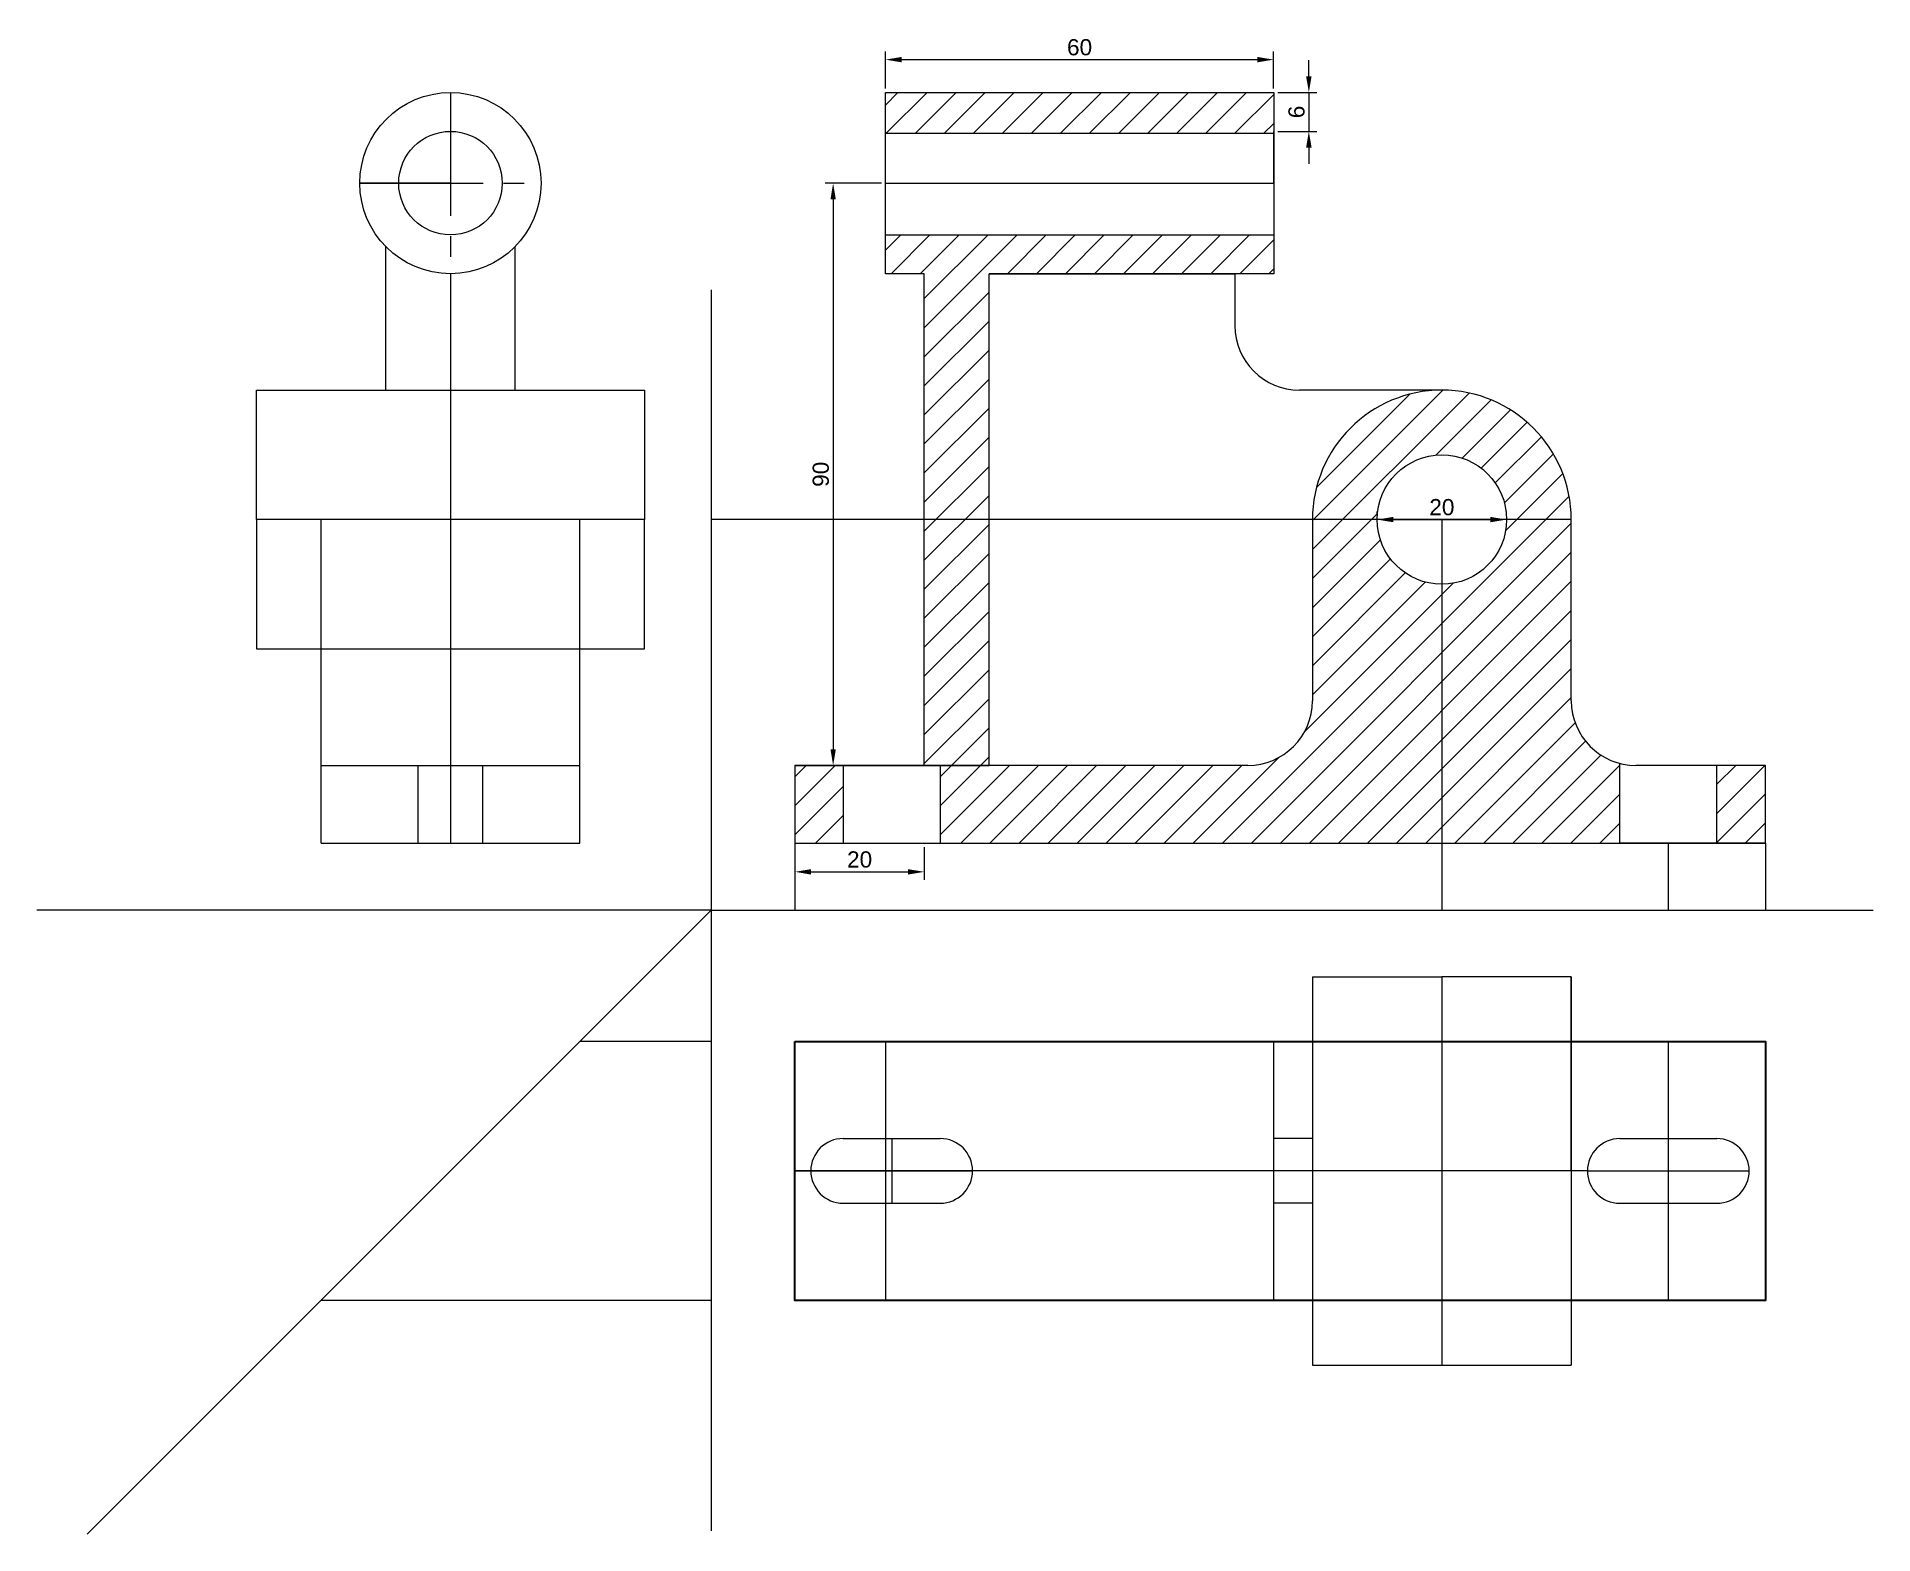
# Model space of a CAD drawing. Header units: millimetres. Extents: x 485 to 1032, y 0 to 1332.
# Drawn here: x 484.6 to 768.4, y 1100.9 to 1332.4 of the extents above.
import ezdxf

# ---------------------------------------------------------------- set-up
doc = ezdxf.new("R2010")
doc.units = ezdxf.units.MM
doc.linetypes.add('CENTER2', pattern=[28.575, 19.05, -3.175, 3.175, -3.175])
doc.styles.get("Standard").update_dxf_attribs({"font": 'arial.ttf'})
doc.dimstyles.new('ISO-25', dxfattribs={"dimtxt": 2.5, "dimasz": 2.5, "dimexe": 1.25, "dimexo": 0.625, "dimtad": 1, "dimdsep": 46, "dimtxsty": 'Standard', "dimcen": 2.5, "dimclrd": 256, "dimclre": 256, "dimclrt": 256, "dimadec": 0, "dimazin": 0, "dimtfac": 1, "dimtmove": 0, "dimatfit": 3, "dimfxl": 1, "dimlwd": 9, "dimlwe": 9, "dimarcsym": 0})

# ---------------------------------------------------------------- blocks, each defined once
blk = doc.blocks.new('*D13')
at = {"lineweight": 9, "transparency": 16777216}
for p, q in [((681.19, 1326.26), (681.19, 1328.76)), ((676.38, 1323.76), (682.44, 1323.76)), ((681.19, 1323.76), (681.19, 1317.76)), ((676.38, 1317.76), (682.44, 1317.76)), ((681.19, 1315.26), (681.19, 1312.76))]:
    blk.add_line(p, q, dxfattribs=at)
for points in [[(680.77, 1326.26), (681.61, 1326.26), (681.19, 1323.76)], [(680.77, 1315.26), (681.61, 1315.26), (681.19, 1317.76)]]:
    blk.add_solid(points, dxfattribs=at)
at = {"layer": 'Defpoints', "color": 0, "lineweight": 9, "transparency": 16777216}
for p in [(675.75, 1323.76), (675.75, 1317.76), (681.19, 1317.76)]:
    blk.add_point(p, dxfattribs=at)
at = {"lineweight": 9, "transparency": 16777216, "insert": (679.29, 1320.76), "char_height": 2.5, "attachment_point": 5, "rotation": 90}
blk.add_mtext('6', dxfattribs=at)
blk = doc.blocks.new('*D14')
at = {"lineweight": 9, "transparency": 16777216}
for p, q in [((615.13, 1309.76), (606.41, 1309.76)), ((607.66, 1307.26), (607.66, 1222.26)), ((615.13, 1219.76), (606.41, 1219.76))]:
    blk.add_line(p, q, dxfattribs=at)
for points in [[(607.25, 1307.26), (608.08, 1307.26), (607.66, 1309.76)], [(607.25, 1222.26), (608.08, 1222.26), (607.66, 1219.76)]]:
    blk.add_solid(points, dxfattribs=at)
at = {"layer": 'Defpoints', "color": 0, "lineweight": 9, "transparency": 16777216}
for p in [(615.75, 1309.76), (607.66, 1219.76), (615.75, 1219.76)]:
    blk.add_point(p, dxfattribs=at)
at = {"lineweight": 9, "transparency": 16777216, "insert": (605.76, 1264.76), "char_height": 2.5, "attachment_point": 5, "rotation": 90}
blk.add_mtext('90', dxfattribs=at)
blk = doc.blocks.new('*D15')
at = {"lineweight": 9, "transparency": 16777216}
for p, q in [((615.75, 1324.39), (615.75, 1330.1)), ((618.25, 1328.85), (673.25, 1328.85)), ((675.75, 1324.39), (675.75, 1330.1))]:
    blk.add_line(p, q, dxfattribs=at)
for points in [[(618.25, 1329.26), (618.25, 1328.43), (615.75, 1328.85)], [(673.25, 1329.26), (673.25, 1328.43), (675.75, 1328.85)]]:
    blk.add_solid(points, dxfattribs=at)
at = {"layer": 'Defpoints', "color": 0, "lineweight": 9, "transparency": 16777216}
for p in [(675.75, 1328.85), (615.75, 1323.76), (675.75, 1323.76)]:
    blk.add_point(p, dxfattribs=at)
at = {"lineweight": 9, "transparency": 16777216, "insert": (645.75, 1330.75), "char_height": 2.5, "attachment_point": 5}
blk.add_mtext('60', dxfattribs=at)
blk = doc.blocks.new('*D16')
at = {"lineweight": 9, "transparency": 16777216}
for p, q in [((691.75, 1258.39), (691.75, 1259.01)), ((694.25, 1257.76), (709.25, 1257.76)), ((711.75, 1258.39), (711.75, 1259.01))]:
    blk.add_line(p, q, dxfattribs=at)
for points in [[(694.25, 1258.18), (694.25, 1257.35), (691.75, 1257.76)], [(709.25, 1258.18), (709.25, 1257.35), (711.75, 1257.76)]]:
    blk.add_solid(points, dxfattribs=at)
at = {"layer": 'Defpoints', "color": 0, "lineweight": 9, "transparency": 16777216}
for p in [(691.75, 1257.76), (711.75, 1257.76), (711.75, 1257.76)]:
    blk.add_point(p, dxfattribs=at)
at = {"lineweight": 9, "transparency": 16777216, "insert": (701.75, 1259.67), "char_height": 2.5, "attachment_point": 5}
blk.add_mtext('20', dxfattribs=at)
blk = doc.blocks.new('*D17')
at = {"lineweight": 9, "transparency": 16777216}
for p, q in [((601.75, 1207.14), (601.75, 1202.07)), ((621.75, 1207.14), (621.75, 1202.07)), ((604.25, 1203.32), (619.25, 1203.32))]:
    blk.add_line(p, q, dxfattribs=at)
for points in [[(604.25, 1203.73), (604.25, 1202.9), (601.75, 1203.32)], [(619.25, 1203.73), (619.25, 1202.9), (621.75, 1203.32)]]:
    blk.add_solid(points, dxfattribs=at)
at = {"layer": 'Defpoints', "color": 0, "lineweight": 9, "transparency": 16777216}
for p in [(601.75, 1207.76), (621.75, 1207.76), (621.75, 1203.32)]:
    blk.add_point(p, dxfattribs=at)
at = {"lineweight": 9, "transparency": 16777216, "insert": (611.75, 1205.22), "char_height": 2.5, "attachment_point": 5}
blk.add_mtext('20', dxfattribs=at)

msp = doc.modelspace()

# ---------------------------------------------------------------- hatches: boundary and pattern name
at = {"lineweight": 9}
h = msp.add_hatch(dxfattribs=at)
h.set_pattern_fill('ANSI31', color=256)
h.set_pattern_definition([(45, (-17.3893, 1088.3118), (-2.245064, 2.245064), [])])
h.paths.add_polyline_path([(631.751, 1295.764), (669.751, 1295.764), (675.751, 1295.764), (675.751, 1301.764), (615.751, 1301.764), (615.751, 1295.764), (621.751, 1295.764), (621.751, 1257.764), (631.751, 1257.764)])
h.paths.add_polyline_path([(631.751, 1257.764), (621.751, 1257.764), (621.751, 1219.764), (631.751, 1219.764)])
h.paths.add_polyline_path([(675.751, 1323.764), (615.751, 1323.764), (615.751, 1317.466), (675.751, 1317.466), (675.751, 1317.764)])
h.paths.add_polyline_path([(701.751, 1237.764, -0.4142136), (681.751, 1257.764), (681.751, 1229.764, -0.4142136), (671.751, 1219.764), (624.251, 1219.764), (624.243, 1207.764), (701.751, 1207.764)])
h.paths.add_polyline_path([(691.751, 1257.764), (681.751, 1257.764, 0.4142136), (701.751, 1237.764), (701.751, 1247.764, -0.4142136)], flags=17)
h.paths.add_polyline_path([(681.751, 1257.764), (691.751, 1257.764, -1), (711.751, 1257.764), (721.751, 1257.764, 1)])
h.paths.add_polyline_path([(721.751, 1257.764), (711.751, 1257.764, -0.4142136), (701.751, 1247.764), (701.751, 1237.764, 0.4142136)], flags=17)
h.paths.add_polyline_path([(721.751, 1229.764), (721.751, 1257.764, -0.4142136), (701.751, 1237.764), (701.751, 1207.764), (729.251, 1207.764), (729.251, 1220.081, -0.3419987)])
h.paths.add_polyline_path([(609.251, 1219.764), (601.751, 1219.764), (601.751, 1207.764), (609.243, 1207.764)])
h.paths.add_polyline_path([(751.751, 1219.764), (744.251, 1219.764), (744.251, 1207.764), (751.751, 1207.764)])

# ---------------------------------------------------------------- linework, layer by layer
at = {"linetype": 'CENTER2', "lineweight": 9}
for p, q in [((548.507, 1323.764), (548.507, 1295.764)), ((534.507, 1309.764), (562.507, 1309.764)), ((548.507, 1277.764), (548.507, 1262.764))]:
    msp.add_line(p, q, dxfattribs=at)
at = {"lineweight": 9}
for p, q in [((615.751, 1295.764), (615.751, 1323.764)), ((615.751, 1323.764), (675.751, 1323.764)), ((675.751, 1323.764), (675.751, 1295.764)), ((615.751, 1317.466), (675.751, 1317.466)), ((675.751, 1309.764), (675.751, 1317.764)), ((548.507, 1309.764), (534.507, 1309.764)), ((615.751, 1309.764), (675.751, 1309.764)), ((615.751, 1301.764), (675.751, 1301.764)), ((538.507, 1277.764), (538.507, 1299.966)), ((558.507, 1277.764), (558.507, 1299.966)), ((548.507, 1295.764), (548.507, 1277.764)), ((621.751, 1295.764), (615.751, 1295.764)), ((621.751, 1219.764), (621.751, 1295.764)), ((631.751, 1219.764), (631.751, 1295.764)), ((675.751, 1295.764), (631.751, 1295.764)), ((631.751, 1295.764), (669.751, 1295.764)), ((669.751, 1295.764), (669.751, 1287.764)), ((588.798, 1293.278), (588.798, 1101.48)), ((518.507, 1257.764), (518.507, 1277.764)), ((518.507, 1277.764), (578.507, 1277.764)), ((548.507, 1277.764), (548.507, 1207.764)), ((578.507, 1277.764), (578.507, 1257.764)), ((701.751, 1277.764), (679.751, 1277.764)), ((578.507, 1257.764), (518.507, 1257.764)), ((528.507, 1257.764), (518.507, 1257.764)), ((518.507, 1257.764), (518.507, 1237.764)), ((528.507, 1219.764), (528.507, 1257.764)), ((568.507, 1219.764), (568.507, 1257.764)), ((578.507, 1237.764), (578.507, 1257.764)), ((701.751, 1257.764), (588.798, 1257.764)), ((681.751, 1257.764), (681.751, 1229.764)), ((721.751, 1257.764), (701.751, 1257.764)), ((701.751, 1257.764), (701.751, 1197.379)), ((721.751, 1229.764), (721.751, 1257.764)), ((518.507, 1237.764), (578.507, 1237.764)), ((528.507, 1207.764), (528.507, 1219.764)), ((528.507, 1219.764), (568.507, 1219.764)), ((543.507, 1207.764), (543.507, 1219.764)), ((553.507, 1207.764), (553.507, 1219.764)), ((568.507, 1207.764), (568.507, 1219.764)), ((671.751, 1219.764), (601.751, 1219.764)), ((601.751, 1219.764), (601.751, 1207.764)), ((601.751, 1219.764), (631.751, 1219.764)), ((601.751, 1219.764), (631.751, 1219.764)), ((609.243, 1207.769), (609.251, 1219.769)), ((631.751, 1219.764), (621.751, 1219.764)), ((624.243, 1207.758), (624.251, 1219.758)), ((671.751, 1219.764), (671.751, 1219.764)), ((729.251, 1207.764), (729.251, 1220.081)), ((751.751, 1219.764), (731.751, 1219.764)), ((751.751, 1219.764), (731.751, 1219.764)), ((744.251, 1207.764), (744.251, 1219.764)), ((751.751, 1207.764), (751.751, 1219.764)), ((528.507, 1207.764), (568.507, 1207.764)), ((601.751, 1207.764), (751.751, 1207.764)), ((601.751, 1207.764), (601.751, 1197.379)), ((736.751, 1207.764), (729.251, 1207.764)), ((751.751, 1207.764), (736.751, 1207.764)), ((751.751, 1207.764), (736.751, 1207.764)), ((736.751, 1207.764), (744.251, 1207.764)), ((736.751, 1207.764), (736.751, 1197.379)), ((751.751, 1207.764), (751.751, 1197.379)), ((588.798, 1197.379), (484.561, 1197.379)), ((588.798, 1197.379), (492.357, 1100.939)), ((588.798, 1197.379), (768.43, 1197.379)), ((616.858, 1197.379), (616.858, 1197.379)), ((681.751, 1187.088), (681.751, 1127.088)), ((681.751, 1187.088), (701.751, 1187.088)), ((701.751, 1187.088), (701.751, 1127.088)), ((721.751, 1187.088), (701.751, 1187.088)), ((721.751, 1157.088), (721.751, 1187.088)), ((721.751, 1187.088), (721.751, 1127.088)), ((588.798, 1177.088), (568.507, 1177.088)), ((601.751, 1177.088), (601.751, 1137.088)), ((601.751, 1177.088), (601.751, 1167.088)), ((615.751, 1177.088), (615.751, 1137.088)), ((675.751, 1177.088), (615.751, 1177.088)), ((675.751, 1137.088), (675.751, 1177.088)), ((751.751, 1177.088), (721.751, 1177.088)), ((751.751, 1177.088), (721.751, 1177.088)), ((751.751, 1177.088), (721.751, 1177.088)), ((736.751, 1177.088), (736.751, 1137.088)), ((751.751, 1177.088), (751.751, 1137.088)), ((751.751, 1177.088), (751.751, 1167.088)), ((751.751, 1167.088), (751.751, 1147.088)), ((609.211, 1162.102), (624.211, 1162.102)), ((616.711, 1162.102), (616.711, 1152.102)), ((681.751, 1162.088), (675.751, 1162.088)), ((729.251, 1162.088), (744.251, 1162.088)), ((736.751, 1162.088), (736.751, 1152.088)), ((724.251, 1157.088), (601.751, 1157.088)), ((601.751, 1157.088), (616.751, 1157.088)), ((604.211, 1157.102), (629.211, 1157.102)), ((724.251, 1157.088), (749.251, 1157.088)), ((609.211, 1152.102), (624.211, 1152.102)), ((681.751, 1152.088), (675.751, 1152.088)), ((681.751, 1152.088), (675.751, 1152.088)), ((681.751, 1152.088), (675.751, 1152.088)), ((729.251, 1152.088), (744.251, 1152.088)), ((675.751, 1137.088), (675.751, 1143.088)), ((588.798, 1137.088), (528.507, 1137.088)), ((615.751, 1137.088), (675.751, 1137.088)), ((681.751, 1127.088), (721.751, 1127.088))]:
    msp.add_line(p, q, dxfattribs=at)
at = {"lineweight": 30}
msp.add_lwpolyline([(601.751, 1177.088), (751.751, 1177.088), (751.751, 1137.088), (601.751, 1137.088)], close=True, dxfattribs=at)
at = {"lineweight": 9}
for centre, radius in [((548.507, 1309.764), 14), ((548.507, 1309.764), 8), ((701.751, 1257.764), 10)]:
    msp.add_circle(centre, radius, dxfattribs=at)
for centre, radius, start, end in [((679.751, 1287.764), 10, 180, 270), ((701.751, 1257.764), 20, 0, 180), ((671.751, 1229.764), 10, 270, 0), ((731.751, 1229.764), 10, 180, 270), ((609.211, 1157.102), 5, 90, 270), ((624.211, 1157.102), 5, 270, 90), ((729.251, 1157.088), 5, 90, 270), ((744.251, 1157.088), 5, 270, 90)]:
    msp.add_arc(centre, radius, start, end, dxfattribs=at)

# ---------------------------------------------------------------- dimensions: what is measured, and where the dimension line sits
for base, p1, p2, picture, middle in [((675.751, 1328.845), (615.751, 1323.764), (675.751, 1323.764), '*D15', (645.751, 1330.747)), ((711.751, 1257.764), (691.751, 1257.764), (711.751, 1257.764), '*D16', (701.751, 1259.665)), ((621.751, 1203.318), (601.751, 1207.764), (621.751, 1207.764), '*D17', (611.751, 1205.219))]:
    dim = msp.add_linear_dim(base=base, p1=p1, p2=p2, dimstyle='ISO-25', dxfattribs=at)
    dim.commit()
    dim.dimension.update_dxf_attribs({"geometry": picture, "text_midpoint": middle})
for base, p1, p2, picture, middle in [((681.191, 1317.764), (675.751, 1323.764), (675.751, 1317.764), '*D13', (679.29, 1320.764)), ((607.662, 1219.764), (615.751, 1309.764), (615.751, 1219.764), '*D14', (605.761, 1264.764))]:
    dim = msp.add_linear_dim(base=base, p1=p1, p2=p2, angle=90, dimstyle='ISO-25', dxfattribs=at)
    dim.commit()
    dim.dimension.update_dxf_attribs({"geometry": picture, "text_midpoint": middle})

doc.saveas('drawing.dxf')
